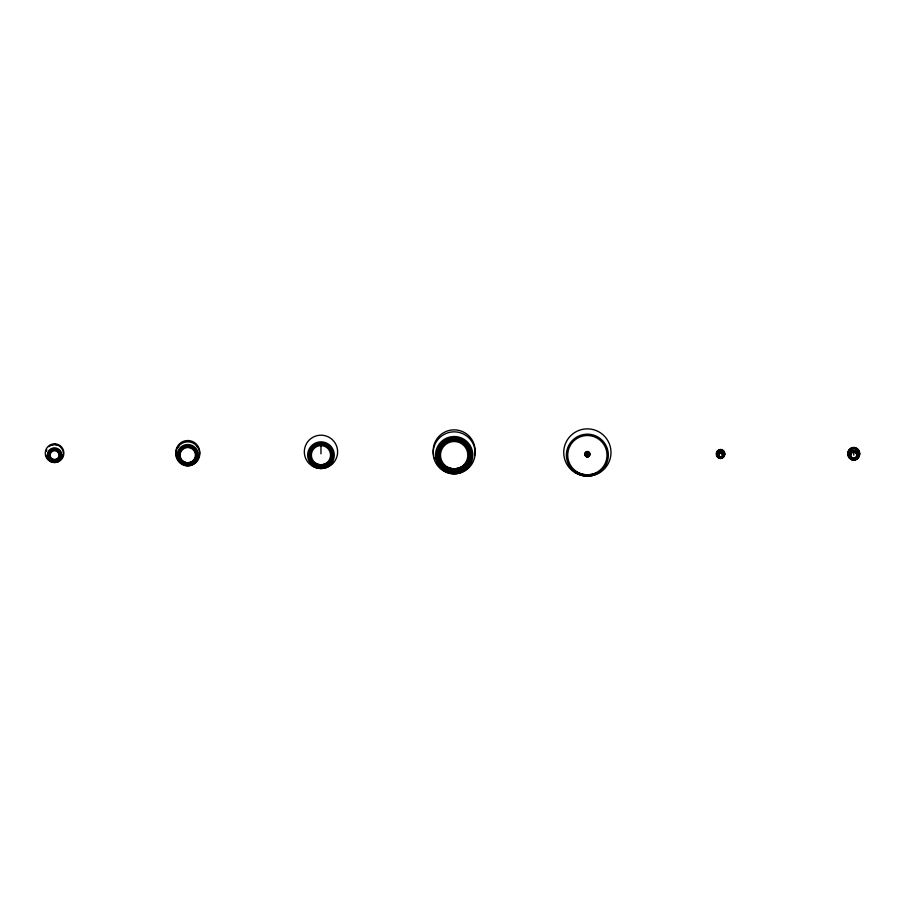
<?xml version="1.0" encoding="UTF-8"?>
<svg xmlns="http://www.w3.org/2000/svg" width="905" height="905" viewBox="0 0 905 905"><rect width="100%" height="100%" fill="white"/><g stroke="black" fill="none" stroke-linecap="round" stroke-linejoin="round"><path stroke-width="1.36" d="M55.443 444.559L54.572 444.513A8.326 8.326 0 0 1 57.151 444.921M853.754 450.973L853.754 455.158M320.97 444.298L320.97 453.835M859.32 453.575A5.588 5.588 0 0 1 859.32 454.751M859.071 455.894A5.588 5.588 0 0 1 852.024 459.48A5.588 5.588 0 0 1 848.438 452.432M848.641 451.889A5.588 5.588 0 0 1 858.868 451.889M859.32 452.783A5.588 5.588 0 0 1 859.32 453.948M858.868 455.645A5.588 5.588 0 0 1 858.279 456.652M857.499 457.523A5.588 5.588 0 0 1 849.229 456.652M848.438 455.091A5.588 5.588 0 0 1 848.438 451.64M848.641 451.086A5.588 5.588 0 0 1 849.229 450.079M850.01 449.208A5.588 5.588 0 0 1 853.166 447.805M854.92 447.896A5.588 5.588 0 0 1 858.868 451.086M858.506 455.905A5 5 0 0 1 858.325 456.392M857.793 457.297A5 5 0 0 1 849.716 457.297M849.433 456.867A5 5 0 0 1 849.195 456.392M857.363 456.991A4.457 4.457 0 0 1 850.146 456.991M849.897 456.595A4.457 4.457 0 0 1 849.32 454.83M857.465 456.844A5 5 0 0 1 853.754 458.496M852.714 458.383A5 5 0 0 1 850.417 457.206M850.824 449.457A5 5 0 0 1 851.254 449.174M857.476 456.199A4.593 4.593 0 0 1 857.171 456.573M856.458 457.217A4.593 4.593 0 0 1 856.051 457.478M855.621 457.692A4.593 4.593 0 0 1 851.051 457.217M723.627 455.158A3.066 3.066 0 0 1 719.023 457.817A3.066 3.066 0 0 1 719.023 452.511A3.066 3.066 0 0 1 723.627 455.158A3.066 3.066 0 0 1 718.084 456.301M724.464 453.224A3.925 3.925 0 0 1 724.407 454.446M724.294 454.842A3.925 3.925 0 0 1 724.147 455.226M723.966 455.6A3.925 3.925 0 0 1 717.925 456.55M717.156 455.6A3.925 3.925 0 0 1 719.147 449.966A3.925 3.925 0 0 1 724.407 452.817M723.729 455.532A3.326 3.326 0 0 1 717.869 456.459M723.604 455.317A3.326 3.326 0 0 1 723.253 455.928M722.518 456.663A3.326 3.326 0 0 1 718.898 456.844M718.604 456.663A3.326 3.326 0 0 1 718.084 456.188M723.604 452.613A3.326 3.326 0 0 1 723.729 452.941M722.609 456.244A3.066 3.066 0 0 1 718.084 455.769A2.658 2.658 0 0 0 722.71 456.199M722.631 455.826A2.398 2.398 0 0 1 718.276 453.891M722.337 453.032A2.398 2.398 0 0 1 722.631 453.428M600.479 470.543A22.308 22.308 0 0 1 598.522 471.822M596.44 472.885A22.308 22.308 0 0 1 578.284 472.885M576.202 471.822A22.308 22.308 0 0 1 574.245 470.543M589.494 454.695A2.127 2.127 0 0 1 587.368 456.833A2.127 2.127 0 0 1 585.23 454.695A2.127 2.127 0 0 0 589.449 454.808M585.976 453.45A1.867 1.867 0 0 1 586.791 452.93M587.933 452.93A1.867 1.867 0 0 1 588.748 453.45M465.713 468.722A19.65 19.65 0 0 1 441.018 467.433M433.642 455.192A20.973 20.973 0 0 1 454.163 429.852A20.973 20.973 0 0 1 474.684 455.192M464.65 469.005A20.973 20.973 0 0 1 462.693 470M460.645 470.792A20.973 20.973 0 0 1 440.124 466.426M435 459.367A20.973 20.973 0 0 1 434.208 457.319M460.238 469.514A19.65 19.65 0 0 1 446.176 468.779M446.504 468.428A15.317 15.317 0 0 0 469.48 455.158A15.317 15.317 0 0 0 446.504 441.9A15.317 15.317 0 0 0 446.504 468.428A18.643 18.643 0 0 0 448.405 469.231M458.043 471.403A18.643 18.643 0 0 1 444.841 469.31M465.747 466.03A17.319 17.319 0 0 1 462.817 468.156M461.211 468.982A17.319 17.319 0 0 1 442.579 466.03M463.484 467.647A18.643 18.643 0 0 1 461.754 468.541M459.932 469.231A18.643 18.643 0 0 1 458.043 469.74M456.109 470.046A18.643 18.643 0 0 1 450.283 469.74M444.841 467.647A18.643 18.643 0 0 1 443.201 466.584M459.514 467.964A17.319 17.319 0 0 1 447.127 467.319M464.412 464.876A15.317 15.317 0 0 1 463.168 465.894M461.822 466.765A15.317 15.317 0 0 1 446.504 466.765M445.158 465.894A15.317 15.317 0 0 1 442.783 463.745M457.625 469.786A16.652 16.652 0 0 1 450.701 469.786M329.974 464.22A15.317 15.317 0 0 1 328.628 465.102M327.203 465.826A15.317 15.317 0 0 1 314.736 465.826M332.95 452.613A12.251 12.251 0 0 1 325.947 466.358M324.759 466.822A12.251 12.251 0 0 1 312.768 464.265M311.863 463.36A12.251 12.251 0 0 1 308.978 457.715M308.786 456.448A12.251 12.251 0 0 1 312.768 446.063M313.764 445.249A12.251 12.251 0 0 1 319.691 442.975M322.248 442.975A12.251 12.251 0 0 1 324.759 443.507M325.947 443.97A12.251 12.251 0 0 1 332.621 451.38M329.149 464.763A13.914 13.914 0 0 1 327.927 465.555M325.268 466.731A13.914 13.914 0 0 1 315.302 466.211M333.085 462.308A14.989 14.989 0 0 1 312.157 465.623M327.927 464.22A13.914 13.914 0 0 1 326.626 464.876M325.268 465.408A13.914 13.914 0 0 1 312.791 463.428M330.879 461.03A12.251 12.251 0 0 1 327.09 464.446M325.947 465.023A12.251 12.251 0 0 1 311.863 462.025M325.087 465.17A13.315 13.315 0 0 1 322.361 465.747M319.578 465.747A13.315 13.315 0 0 1 316.852 465.17M315.551 464.672A13.315 13.315 0 0 1 313.141 463.281M328.164 462.41A12.251 12.251 0 0 1 325.947 463.688M324.759 464.152A12.251 12.251 0 0 1 313.764 462.41M195.887 461.143A10.917 10.917 0 0 1 178.941 460.249M176.045 454.989A11.991 11.991 0 0 1 187.776 440.509A11.991 11.991 0 0 1 199.496 454.989M199.168 456.199A11.991 11.991 0 0 1 198.727 457.376M198.15 458.496A11.991 11.991 0 0 1 197.471 459.548M193.761 462.885A11.991 11.991 0 0 1 190.265 464.231M189.021 464.423A11.991 11.991 0 0 1 186.52 464.423M185.276 464.231A11.991 11.991 0 0 1 181.781 462.885M178.07 459.548A11.991 11.991 0 0 1 177.391 458.496M176.814 457.376A11.991 11.991 0 0 1 176.373 456.199M180.468 460.611A10.917 10.917 0 0 0 195.073 460.611A9.989 9.989 0 0 1 182.776 462.478M178.308 447.036A10.917 10.917 0 0 1 178.941 446.086M196.611 446.086A10.917 10.917 0 0 1 197.233 447.036M181.905 461.912A9.989 9.989 0 0 1 180.344 460.521M188.885 464.435A10.656 10.656 0 0 1 186.656 464.435M196.385 454.253A8.654 8.654 0 0 1 196.238 456.968M196 457.84A8.654 8.654 0 0 1 180.762 460.249M180.276 459.491A8.654 8.654 0 0 1 179.541 457.84M179.303 456.968A8.654 8.654 0 0 1 179.303 453.36M179.541 452.489A8.654 8.654 0 0 1 180.276 450.837M180.762 450.079A8.654 8.654 0 0 1 183.444 447.67M184.247 447.251A8.654 8.654 0 0 1 186.871 446.55M188.681 446.55A8.654 8.654 0 0 1 191.294 447.251M192.098 447.67A8.654 8.654 0 0 1 196 452.489M195.197 459.514A9.989 9.989 0 0 1 182.776 461.482M181.905 460.917A9.989 9.989 0 0 1 180.344 459.514M195.31 459.65A9.322 9.322 0 0 1 194.699 460.407M193.251 461.708A9.322 9.322 0 0 1 192.437 462.24M191.566 462.681A9.322 9.322 0 0 1 190.65 463.032M184.892 463.032A9.322 9.322 0 0 1 183.975 462.681M183.104 462.24A9.322 9.322 0 0 1 182.29 461.708M196 456.844A8.654 8.654 0 0 1 180.762 459.254M180.276 458.496A8.654 8.654 0 0 1 179.541 456.844M63.18 454.072A8.654 8.654 0 0 1 62.807 455.837M62.072 457.489A8.654 8.654 0 0 0 62.479 456.686A8.326 8.326 0 0 1 62.174 457.545M61.574 458.258A8.654 8.654 0 0 1 47.071 457.489M46.11 451.369A8.654 8.654 0 0 1 46.664 449.649M48.779 446.731A8.654 8.654 0 0 1 49.481 446.165M50.25 445.667A8.654 8.654 0 0 1 51.053 445.26M51.902 444.932A8.654 8.654 0 0 1 57.253 444.932M58.09 445.26A8.654 8.654 0 0 1 60.364 446.731M61.008 447.375A8.654 8.654 0 0 1 61.574 448.077M62.072 448.835A8.654 8.654 0 0 1 62.479 449.649M62.807 450.486A8.654 8.654 0 0 1 63.18 452.262M61.314 457.726A8.326 8.326 0 0 1 54.572 461.154A7.331 7.331 0 0 0 58.237 460.181M53.7 461.109A8.326 8.326 0 0 1 49.006 459.016M47.841 457.726A8.326 8.326 0 0 1 47.365 456.991M46.427 451.097A8.326 8.326 0 0 1 46.653 450.26M50.409 445.622A8.326 8.326 0 0 1 51.189 445.226M52.004 444.921A8.326 8.326 0 0 1 53.7 444.559M59.47 446.097A8.326 8.326 0 0 1 60.149 446.651M61.314 447.941A8.326 8.326 0 0 1 61.789 448.665M60.262 457.953A7.659 7.659 0 0 1 59.696 458.53M59.074 459.027A7.659 7.659 0 0 1 50.069 459.027M58.406 460.792A7.659 7.659 0 0 1 54.572 461.822M53.768 461.776A7.659 7.659 0 0 1 48.881 459.288M61.789 458.326A8.326 8.326 0 0 1 46.97 457.545M60.069 457.828A6.788 6.788 0 0 1 59.617 458.383M59.119 458.88A6.788 6.788 0 0 1 50.024 458.88M53.814 461.12A7.331 7.331 0 0 1 49.673 459.276M59.119 457.885A6.788 6.788 0 0 1 51.178 458.711M50.578 458.326A6.788 6.788 0 0 1 50.024 457.885M60.013 457.738A7.331 7.331 0 0 1 59.481 458.281M58.237 459.174A7.331 7.331 0 0 1 52.309 459.797M586.304 455.057C588.092 458.88 589.166 451.719 586.304 455.057M851.458 459.14A4.593 4.593 0 0 0 858.347 455.158A4.593 4.593 0 0 0 851.458 451.188A4.593 4.593 0 0 0 851.458 459.14M850.757 459.355A5.996 5.996 0 0 0 859.75 454.163A5.996 5.996 0 0 0 850.757 448.971A5.996 5.996 0 0 0 850.757 459.355M851.254 459.491A5 5 0 0 0 858.755 455.158A5 5 0 0 0 851.254 450.837A5 5 0 0 0 851.254 459.491M851.662 458.801A4.197 4.197 0 0 0 857.951 455.158A4.197 4.197 0 0 0 851.662 451.527A4.197 4.197 0 0 0 851.662 458.801M850.757 458.552A5.996 5.996 0 0 0 859.75 453.371A5.996 5.996 0 0 0 850.757 448.179A5.996 5.996 0 0 0 850.757 458.552M851.854 458.45A3.801 3.801 0 0 0 857.555 455.158A3.801 3.801 0 0 0 851.854 451.878A3.801 3.801 0 0 0 851.854 458.45M851.922 458.337A3.665 3.665 0 0 0 857.42 455.158A3.665 3.665 0 0 0 851.922 451.991A3.665 3.665 0 0 0 851.922 458.337M852.091 458.043A3.326 3.326 0 0 0 857.092 455.158A3.326 3.326 0 0 0 852.091 452.285A3.326 3.326 0 0 0 852.091 458.043M852.035 457.534A2.93 2.93 0 0 0 856.673 455.475A2.93 2.93 0 0 0 852.567 452.489A2.93 2.93 0 0 0 852.035 457.534M718.457 457.93A4.197 4.197 0 0 0 724.758 454.299A4.197 4.197 0 0 0 718.457 450.667A4.197 4.197 0 0 0 718.457 457.93M718.593 457.704A3.925 3.925 0 0 0 724.486 454.299A3.925 3.925 0 0 0 718.593 450.894A3.925 3.925 0 0 0 718.593 457.704M718.898 458.043A3.326 3.326 0 0 0 723.887 455.158A3.326 3.326 0 0 0 718.898 452.285A3.326 3.326 0 0 0 718.898 458.043M718.095 457.025A4.197 4.197 0 0 0 724.735 454.072A4.197 4.197 0 0 0 718.853 449.796A4.197 4.197 0 0 0 718.095 457.025M719.226 457.466A2.658 2.658 0 0 0 723.219 455.158A2.658 2.658 0 0 0 719.226 452.862A2.658 2.658 0 0 0 719.226 457.466M719.362 457.24A2.398 2.398 0 0 0 722.959 455.158A2.398 2.398 0 0 0 719.362 453.088A2.398 2.398 0 0 0 719.362 457.24M719.622 456.776A1.867 1.867 0 0 0 722.428 455.158A1.867 1.867 0 0 0 719.622 453.552A1.867 1.867 0 0 0 719.622 456.776M719.498 457.014A2.127 2.127 0 0 0 722.688 455.158A2.127 2.127 0 0 0 719.498 453.315A2.127 2.127 0 0 0 719.498 457.014M586.531 456.606A1.663 1.663 0 0 0 589.031 455.158A1.663 1.663 0 0 0 586.531 453.722A1.663 1.663 0 0 0 586.531 456.606M586.033 456.471A2.658 2.658 0 0 0 590.026 454.163A2.658 2.658 0 0 0 586.033 451.855A2.658 2.658 0 0 0 586.033 456.471M586.666 456.38A1.403 1.403 0 0 0 588.759 455.158A1.403 1.403 0 0 0 586.666 453.948A1.403 1.403 0 0 0 586.666 456.38M586.168 456.244A2.398 2.398 0 0 0 589.755 454.163A2.398 2.398 0 0 0 586.168 452.093A2.398 2.398 0 0 0 586.168 456.244M577.537 472.172A19.65 19.65 0 0 0 607.006 455.158A19.65 19.65 0 0 0 577.537 438.156A19.65 19.65 0 0 0 577.537 472.172M575.546 472.976A23.643 23.643 0 0 0 610.999 452.5A23.643 23.643 0 0 0 575.546 432.024A23.643 23.643 0 0 0 575.546 472.976M576.87 473.326A20.973 20.973 0 0 0 608.341 455.158A20.973 20.973 0 0 0 576.87 436.991A20.973 20.973 0 0 0 576.87 473.326M587.368 456.561A1.867 1.867 0 0 0 589.223 454.695A1.867 1.867 0 0 1 585.535 454.751A1.867 1.867 0 0 0 587.368 456.561M445.509 470.159A17.319 17.319 0 0 0 471.482 455.158A17.319 17.319 0 0 0 445.509 440.169A17.319 17.319 0 0 0 445.509 470.159M443.201 470.249A18.643 18.643 0 0 0 472.715 457.115A18.643 18.643 0 0 0 446.584 438.133A18.643 18.643 0 0 0 443.201 470.249M443.676 470.996A20.973 20.973 0 0 0 475.148 452.828A20.973 20.973 0 0 0 443.676 434.66A20.973 20.973 0 0 0 443.676 470.996M445.837 469.582A16.652 16.652 0 0 0 470.815 455.158A16.652 16.652 0 0 0 445.837 440.746A16.652 16.652 0 0 0 445.837 469.582M445.362 467.285A14.989 14.989 0 0 0 469.073 456.731A14.989 14.989 0 0 0 448.066 441.47A14.989 14.989 0 0 0 445.362 467.285M447.342 466.991A13.654 13.654 0 0 0 467.817 455.158A13.654 13.654 0 0 0 447.342 443.337A13.654 13.654 0 0 0 447.342 466.991M312.644 466.256A16.652 16.652 0 0 0 337.622 451.833A16.652 16.652 0 0 0 312.644 437.42A16.652 16.652 0 0 0 312.644 466.256M314.306 466.697A13.315 13.315 0 0 0 334.284 455.158A13.315 13.315 0 0 0 314.306 443.631A13.315 13.315 0 0 0 314.306 466.697M314.974 465.543A11.991 11.991 0 0 0 332.961 455.158A11.991 11.991 0 0 0 314.974 444.785A11.991 11.991 0 0 0 314.974 465.543M315.506 464.627A10.917 10.917 0 0 0 331.886 455.158A10.917 10.917 0 0 0 315.506 445.701A10.917 10.917 0 0 0 315.506 464.627M315.641 464.389A10.656 10.656 0 0 0 331.626 455.158A10.656 10.656 0 0 0 315.641 445.939A10.656 10.656 0 0 0 315.641 464.389M316.173 463.473A9.593 9.593 0 0 0 330.551 455.158A9.593 9.593 0 0 0 316.173 446.855A9.593 9.593 0 0 0 316.173 463.473M182.448 464.389A10.656 10.656 0 0 0 198.421 455.158A10.656 10.656 0 0 0 182.448 445.939A10.656 10.656 0 0 0 182.448 464.389M181.781 464.208A11.991 11.991 0 0 0 199.756 453.835A11.991 11.991 0 0 0 181.781 443.45A11.991 11.991 0 0 0 181.781 464.208M182.98 463.473A9.593 9.593 0 0 0 197.358 455.158A9.593 9.593 0 0 0 182.98 446.855A9.593 9.593 0 0 0 182.98 463.473M182.29 462.704A9.322 9.322 0 0 0 197.041 456.143A9.322 9.322 0 0 0 183.975 446.651A9.322 9.322 0 0 0 182.29 462.704M183.647 462.319A8.258 8.258 0 0 0 196.023 455.158A8.258 8.258 0 0 0 183.647 448.009A8.258 8.258 0 0 0 183.647 462.319M183.613 462.376A8.326 8.326 0 0 0 196.091 455.158A8.326 8.326 0 0 0 183.613 447.952A8.326 8.326 0 0 0 183.613 462.376M183.941 461.799A7.659 7.659 0 0 0 195.423 455.158A7.659 7.659 0 0 0 183.941 448.529A7.659 7.659 0 0 0 183.941 461.799M50.906 461.505A7.331 7.331 0 0 0 61.902 455.158A7.331 7.331 0 0 0 50.906 448.823A7.331 7.331 0 0 0 50.906 461.505M49.911 461.245A9.322 9.322 0 0 0 63.893 453.167A9.322 9.322 0 0 0 49.911 445.09A9.322 9.322 0 0 0 49.911 461.245M51.246 460.928A6.663 6.663 0 0 0 61.235 455.158A6.663 6.663 0 0 0 51.246 449.4A6.663 6.663 0 0 0 51.246 460.928M46.336 455.837A8.654 8.654 0 0 0 46.664 456.686A8.326 8.326 0 0 1 46.427 455.894M51.574 460.351A5.996 5.996 0 0 0 60.567 455.158A5.996 5.996 0 0 0 51.574 449.977A5.996 5.996 0 0 0 51.574 460.351M51.913 459.774A5.328 5.328 0 0 0 59.9 455.158A5.328 5.328 0 0 0 51.913 450.554A5.328 5.328 0 0 0 51.913 459.774M52.071 459.491A5 5 0 0 0 59.572 455.158A5 5 0 0 0 52.071 450.837A5 5 0 0 0 52.071 459.491M51.947 458.778A4.457 4.457 0 0 0 59.006 455.634A4.457 4.457 0 0 0 52.762 451.086A4.457 4.457 0 0 0 51.947 458.778"/></g></svg>
